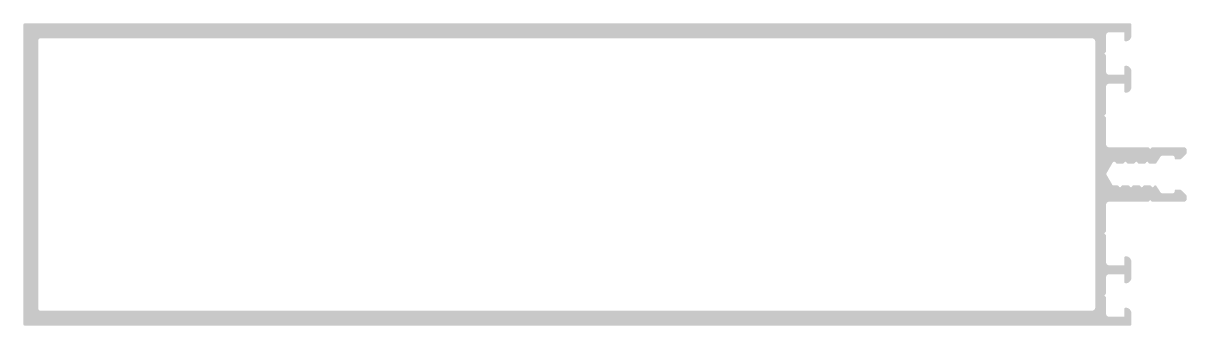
# Model space of a CAD drawing. Header units: millimetres. Extents: x -63 to 3646, y -445 to 220.
# Drawn here: x 1633.9 to 1826.4, y -445 to -395 of the extents above; entities that cross this region are included whole.
import ezdxf

# ---------------------------------------------------------------- set-up
doc = ezdxf.new("R2010")
doc.units = ezdxf.units.MM

# ---------------------------------------------------------------- blocks, each defined once
blk = doc.blocks.new('E50 T 12')
h = blk.add_hatch(color=252)
h.paths.add_polyline_path([(-185.777282, 25), (-185.793524, 24.99956), (-185.809718, 24.998242), (-185.825816, 24.996048), (-185.841773, 24.992987), (-185.85754, 24.989065), (-185.873072, 24.984296), (-185.888323, 24.978693), (-185.903249, 24.972273), (-185.917804, 24.965054), (-185.931948, 24.957058), (-185.945638, 24.948307), (-185.958834, 24.938828), (-185.971498, 24.928649), (-185.983592, 24.917799), (-185.99508, 24.90631), (-186.00593, 24.894216), (-186.01611, 24.881553), (-186.025589, 24.868356), (-186.034339, 24.854667), (-186.042335, 24.840523), (-186.049554, 24.825967), (-186.055975, 24.811042), (-186.061578, 24.795791), (-186.066347, 24.780259), (-186.070268, 24.764492), (-186.07333, 24.748535), (-186.075523, 24.732436), (-186.076842, 24.716242), (-186.077282, 24.7), (-186.077282, -24.7), (-186.076842, -24.716242), (-186.075523, -24.732436), (-186.07333, -24.748535), (-186.070268, -24.764492), (-186.066347, -24.780259), (-186.061578, -24.795791), (-186.055975, -24.811042), (-186.049554, -24.825967), (-186.042335, -24.840523), (-186.034339, -24.854667), (-186.025589, -24.868356), (-186.01611, -24.881553), (-186.00593, -24.894216), (-185.99508, -24.90631), (-185.983592, -24.917799), (-185.971498, -24.928649), (-185.958834, -24.938828), (-185.945638, -24.948307), (-185.931948, -24.957058), (-185.917804, -24.965054), (-185.903249, -24.972273), (-185.888323, -24.978693), (-185.873072, -24.984296), (-185.85754, -24.989065), (-185.841773, -24.992987), (-185.825816, -24.996048), (-185.809718, -24.998242), (-185.793524, -24.99956), (-185.777282, -25), (-3.083701, -25), (-3.068, -24.999589), (-3.052342, -24.998357), (-3.03677, -24.996307), (-3.021327, -24.993445), (-3.006055, -24.989778), (-2.990995, -24.985317), (-2.97619, -24.980075), (-2.96168, -24.974064), (-2.947503, -24.967302), (-2.933701, -24.959808), (-2.920309, -24.951602), (-2.907365, -24.942705), (-2.894904, -24.933144), (-2.882961, -24.922944), (-2.871569, -24.912132), (-2.860757, -24.90074), (-2.850557, -24.888796), (-2.840995, -24.876336), (-2.832099, -24.863392), (-2.823893, -24.85), (-2.816399, -24.836198), (-2.809637, -24.822021), (-2.803626, -24.807511), (-2.798384, -24.792705), (-2.793923, -24.777646), (-2.790256, -24.762374), (-2.787394, -24.746931), (-2.785344, -24.731359), (-2.784112, -24.715701), (-2.783701, -24.7), (-2.783701, -23), (-2.785098, -22.947156), (-2.789286, -22.89446), (-2.796252, -22.842059), (-2.805978, -22.790099), (-2.818436, -22.738726), (-2.833591, -22.688083), (-2.851402, -22.638311), (-2.871817, -22.58955), (-2.894781, -22.541937), (-2.920229, -22.495603), (-2.948089, -22.450678), (-2.978285, -22.407289), (-3.010732, -22.365556), (-3.045338, -22.325596), (-3.082008, -22.28752), (-3.120638, -22.251436), (-3.161121, -22.217443), (-3.203345, -22.185637), (-3.247189, -22.156107), (-3.292534, -22.128934), (-3.33925, -22.104196), (-3.387209, -22.081962), (-3.436275, -22.062292), (-3.486313, -22.045243), (-3.537181, -22.030862), (-3.588738, -22.019189), (-3.640841, -22.010257), (-3.6568, -22.008388), (-3.672836, -22.007377), (-3.688904, -22.007225), (-3.704956, -22.007934), (-3.720948, -22.009501), (-3.736832, -22.011923), (-3.752565, -22.015191), (-3.768099, -22.019297), (-3.783392, -22.024229), (-3.798399, -22.029973), (-3.813076, -22.036511), (-3.827383, -22.043827), (-3.841277, -22.051897), (-3.854719, -22.060701), (-3.867671, -22.070211), (-3.880094, -22.080401), (-3.891955, -22.091241), (-3.903218, -22.102702), (-3.913851, -22.114748), (-3.923824, -22.127347), (-3.933108, -22.140462), (-3.941676, -22.154054), (-3.949505, -22.168087), (-3.956571, -22.182518), (-3.962854, -22.197307), (-3.968337, -22.212411), (-3.973002, -22.227786), (-3.976838, -22.24339), (-3.979833, -22.259177), (-3.981979, -22.275101), (-3.983268, -22.291117), (-3.983699, -22.30718), (-3.983699, -23.499999), (-6.483697, -23.499999), (-6.510767, -23.499266), (-6.537757, -23.497068), (-6.564588, -23.493412), (-6.591182, -23.488309), (-6.617461, -23.481774), (-6.643348, -23.473826), (-6.668766, -23.464488), (-6.693642, -23.453787), (-6.717901, -23.441755), (-6.741474, -23.428428), (-6.764291, -23.413844), (-6.786284, -23.398046), (-6.80739, -23.38108), (-6.827547, -23.362997), (-6.846695, -23.343849), (-6.864778, -23.323692), (-6.881744, -23.302586), (-6.897542, -23.280593), (-6.912126, -23.257776), (-6.925453, -23.234203), (-6.937485, -23.209944), (-6.948186, -23.185068), (-6.957524, -23.15965), (-6.965472, -23.133763), (-6.972007, -23.107484), (-6.97711, -23.08089), (-6.980766, -23.054059), (-6.982964, -23.027069), (-6.983697, -22.999999), (-6.983697, -20.424269), (-6.984169, -20.407448), (-6.985584, -20.390679), (-6.987936, -20.374017), (-6.991219, -20.357512), (-6.995422, -20.341218), (-7.000532, -20.325185), (-7.006533, -20.309464), (-7.013407, -20.294104), (-7.02113, -20.279153), (-7.02968, -20.264659), (-7.039029, -20.250667), (-7.049148, -20.237222), (-7.060005, -20.224365), (-7.071565, -20.212137), (-7.283702, -20), (-7.071566, -19.787865), (-7.060755, -19.776472), (-7.050554, -19.764529), (-7.040993, -19.752069), (-7.032097, -19.739125), (-7.02389, -19.725733), (-7.016396, -19.71193), (-7.009634, -19.697754), (-7.003623, -19.683243), (-6.99838, -19.668438), (-6.99392, -19.653378), (-6.990253, -19.638106), (-6.987391, -19.622663), (-6.985341, -19.607091), (-6.984108, -19.591433), (-6.983697, -19.575732), (-6.983697, -17), (-6.982964, -16.97293), (-6.980766, -16.94594), (-6.97711, -16.919109), (-6.972007, -16.892515), (-6.965472, -16.866236), (-6.957524, -16.840349), (-6.948186, -16.814931), (-6.937485, -16.790055), (-6.925453, -16.765796), (-6.912126, -16.742223), (-6.897542, -16.719406), (-6.881744, -16.697413), (-6.864778, -16.676307), (-6.846695, -16.65615), (-6.827547, -16.637002), (-6.80739, -16.618919), (-6.786284, -16.601953), (-6.764291, -16.586155), (-6.741474, -16.571571), (-6.717901, -16.558244), (-6.693642, -16.546212), (-6.668766, -16.535512), (-6.643348, -16.526173), (-6.617461, -16.518225), (-6.591182, -16.51169), (-6.564588, -16.506587), (-6.537757, -16.502931), (-6.510767, -16.500733), (-6.483697, -16.5), (-3.983699, -16.5), (-3.983699, -17.69282), (-3.983268, -17.708883), (-3.981979, -17.724899), (-3.979833, -17.740823), (-3.976838, -17.75661), (-3.973002, -17.772214), (-3.968337, -17.787589), (-3.962854, -17.802693), (-3.956571, -17.817482), (-3.949505, -17.831913), (-3.941676, -17.845946), (-3.933108, -17.859538), (-3.923824, -17.872653), (-3.913851, -17.885252), (-3.903218, -17.897298), (-3.891955, -17.908759), (-3.880094, -17.919599), (-3.867671, -17.929789), (-3.854719, -17.939299), (-3.841277, -17.948103), (-3.827383, -17.956173), (-3.813076, -17.963489), (-3.798399, -17.970027), (-3.783392, -17.975771), (-3.768099, -17.980703), (-3.752565, -17.984809), (-3.736832, -17.988077), (-3.720948, -17.990499), (-3.704956, -17.992066), (-3.688904, -17.992775), (-3.672836, -17.992623), (-3.6568, -17.991612), (-3.640841, -17.989743), (-3.588738, -17.980811), (-3.537181, -17.969138), (-3.486313, -17.954757), (-3.436275, -17.937708), (-3.387209, -17.918038), (-3.33925, -17.895804), (-3.292534, -17.871066), (-3.247189, -17.843893), (-3.203345, -17.814363), (-3.161121, -17.782557), (-3.120638, -17.748564), (-3.082008, -17.71248), (-3.045338, -17.674404), (-3.010732, -17.634444), (-2.978285, -17.592711), (-2.948089, -17.549322), (-2.920229, -17.504397), (-2.894781, -17.458063), (-2.871817, -17.41045), (-2.851402, -17.361689), (-2.833591, -17.311917), (-2.818436, -17.261274), (-2.805978, -17.209901), (-2.796252, -17.157941), (-2.789286, -17.10554), (-2.785098, -17.052844), (-2.783701, -17), (-2.783701, -14.5), (-2.785098, -14.447156), (-2.789286, -14.39446), (-2.796252, -14.342059), (-2.805978, -14.290099), (-2.818436, -14.238726), (-2.833591, -14.188083), (-2.851402, -14.138311), (-2.871817, -14.08955), (-2.894781, -14.041937), (-2.920229, -13.995603), (-2.948089, -13.950678), (-2.978285, -13.907289), (-3.010732, -13.865556), (-3.045338, -13.825596), (-3.082008, -13.78752), (-3.120638, -13.751436), (-3.161121, -13.717443), (-3.203345, -13.685637), (-3.247189, -13.656107), (-3.292534, -13.628934), (-3.33925, -13.604196), (-3.387209, -13.581962), (-3.436275, -13.562292), (-3.486313, -13.545243), (-3.537181, -13.530862), (-3.588738, -13.519189), (-3.640841, -13.510257), (-3.6568, -13.508388), (-3.672836, -13.507377), (-3.688904, -13.507225), (-3.704956, -13.507934), (-3.720948, -13.509501), (-3.736832, -13.511923), (-3.752565, -13.515191), (-3.768099, -13.519297), (-3.783392, -13.524229), (-3.798399, -13.529973), (-3.813076, -13.536511), (-3.827383, -13.543827), (-3.841277, -13.551897), (-3.854719, -13.560701), (-3.867671, -13.570211), (-3.880094, -13.580401), (-3.891955, -13.591241), (-3.903218, -13.602702), (-3.913851, -13.614748), (-3.923824, -13.627347), (-3.933108, -13.640462), (-3.941676, -13.654054), (-3.949505, -13.668087), (-3.956571, -13.682518), (-3.962854, -13.697307), (-3.968337, -13.712411), (-3.973002, -13.727786), (-3.976838, -13.74339), (-3.979833, -13.759177), (-3.981979, -13.775101), (-3.983268, -13.791117), (-3.983699, -13.80718), (-3.983699, -15), (-6.483697, -15), (-6.510767, -14.999266), (-6.537757, -14.997069), (-6.564588, -14.993413), (-6.591182, -14.98831), (-6.617461, -14.981775), (-6.643348, -14.973826), (-6.668766, -14.964488), (-6.693642, -14.953787), (-6.717901, -14.941756), (-6.741474, -14.928428), (-6.764291, -14.913844), (-6.786284, -14.898046), (-6.80739, -14.881081), (-6.827547, -14.862997), (-6.846695, -14.843849), (-6.864778, -14.823693), (-6.881744, -14.802587), (-6.897542, -14.780593), (-6.912126, -14.757777), (-6.925453, -14.734204), (-6.937485, -14.709944), (-6.948186, -14.685069), (-6.957524, -14.65965), (-6.965472, -14.633764), (-6.972007, -14.607485), (-6.97711, -14.580891), (-6.980766, -14.554059), (-6.982964, -14.527069), (-6.983697, -14.5), (-6.983697, -10.155678), (-6.984108, -10.139977), (-6.985341, -10.12432), (-6.987391, -10.108748), (-6.990253, -10.093305), (-6.993919, -10.078032), (-6.99838, -10.062973), (-7.003623, -10.048168), (-7.009634, -10.033657), (-7.016395, -10.019481), (-7.02389, -10.005678), (-7.032096, -9.992286), (-7.040992, -9.979342), (-7.050554, -9.966882), (-7.060754, -9.954939), (-7.071566, -9.943546), (-7.283702, -9.73141), (-7.071566, -9.519274), (-7.060754, -9.507881), (-7.050554, -9.495938), (-7.040992, -9.483478), (-7.032096, -9.470534), (-7.02389, -9.457142), (-7.016395, -9.443339), (-7.009634, -9.429163), (-7.003623, -9.414653), (-6.99838, -9.399847), (-6.993919, -9.384788), (-6.990253, -9.369516), (-6.987391, -9.354072), (-6.985341, -9.3385), (-6.984108, -9.322843), (-6.983697, -9.307142), (-6.983697, -5), (-6.982964, -4.97293), (-6.980766, -4.94594), (-6.97711, -4.919109), (-6.972007, -4.892515), (-6.965472, -4.866236), (-6.957524, -4.840349), (-6.948186, -4.814931), (-6.937485, -4.790055), (-6.925453, -4.765796), (-6.912126, -4.742223), (-6.897542, -4.719406), (-6.881744, -4.697413), (-6.864778, -4.676307), (-6.846695, -4.65615), (-6.827547, -4.637002), (-6.80739, -4.618919), (-6.786284, -4.601953), (-6.764291, -4.586155), (-6.741474, -4.571571), (-6.717901, -4.558244), (-6.693642, -4.546212), (-6.668766, -4.535511), (-6.643348, -4.526173), (-6.617461, -4.518225), (-6.591182, -4.51169), (-6.564588, -4.506587), (-6.537757, -4.502931), (-6.510767, -4.500733), (-6.483697, -4.5), (0.016368, -4.5), (0.316368, -4.2), (0.616368, -4.5), (5.857468, -4.5), (5.884537, -4.499267), (5.911527, -4.497069), (5.938359, -4.493413), (5.964953, -4.48831), (5.991232, -4.481775), (6.017119, -4.473826), (6.042537, -4.464488), (6.067412, -4.453788), (6.091672, -4.441756), (6.115245, -4.428428), (6.138061, -4.413844), (6.160055, -4.398046), (6.181161, -4.381081), (6.201317, -4.362998), (6.220465, -4.34385), (6.238549, -4.323693), (6.255514, -4.302587), (6.271312, -4.280593), (6.285896, -4.257777), (6.299224, -4.234204), (6.311255, -4.209944), (6.321956, -4.185069), (6.331294, -4.159651), (6.339243, -4.133764), (6.345778, -4.107485), (6.350881, -4.080891), (6.354537, -4.054059), (6.356734, -4.027069), (6.357468, -4), (6.357468, -3.707095), (6.356681, -3.679064), (6.354325, -3.651121), (6.350405, -3.623354), (6.344935, -3.59585), (6.337931, -3.568697), (6.329416, -3.541979), (6.319416, -3.51578), (6.307964, -3.490183), (6.295094, -3.465269), (6.280848, -3.441115), (6.26527, -3.417798), (6.248409, -3.395391), (6.230318, -3.373965), (6.211055, -3.353587), (5.504152, -2.646584), (5.485149, -2.628549), (5.465228, -2.611532), (5.444443, -2.595582), (5.422853, -2.580741), (5.400515, -2.567051), (5.37749, -2.554548), (5.353844, -2.543268), (5.329639, -2.533241), (5.304942, -2.524495), (5.279822, -2.517053), (5.254347, -2.510936), (5.228586, -2.506162), (5.20261, -2.502742), (5.176492, -2.500686), (5.150301, -2.5), (4.557468, -2.5), (4.54664, -2.500293), (4.535844, -2.501172), (4.525111, -2.502635), (4.514474, -2.504676), (4.503962, -2.50729), (4.493607, -2.510469), (4.48344, -2.514205), (4.47349, -2.518485), (4.463786, -2.523297), (4.454357, -2.528628), (4.44523, -2.534462), (4.436433, -2.540781), (4.42799, -2.547567), (4.419928, -2.554801), (4.412269, -2.56246), (4.405035, -2.570523), (4.398249, -2.578965), (4.39193, -2.587762), (4.386096, -2.596889), (4.380765, -2.606318), (4.375953, -2.616022), (4.371672, -2.625972), (4.367937, -2.63614), (4.364758, -2.646494), (4.362144, -2.657006), (4.360102, -2.667643), (4.35864, -2.678376), (4.357761, -2.689172), (4.357468, -2.7), (4.357468, -2.8), (4.357028, -2.816242), (4.355709, -2.832436), (4.353516, -2.848534), (4.350454, -2.864491), (4.346533, -2.880258), (4.341764, -2.89579), (4.336161, -2.911041), (4.32974, -2.925967), (4.322521, -2.940522), (4.314525, -2.954666), (4.305774, -2.968356), (4.296296, -2.981552), (4.286116, -2.994216), (4.275266, -3.00631), (4.263778, -3.017799), (4.251684, -3.028648), (4.23902, -3.038828), (4.225824, -3.048307), (4.212134, -3.057057), (4.19799, -3.065053), (4.183434, -3.072272), (4.168509, -3.078693), (4.153258, -3.084296), (4.137726, -3.089065), (4.121959, -3.092986), (4.106002, -3.096048), (4.089903, -3.098241), (4.073709, -3.09956), (4.057468, -3.1), (2.278894, -3.1), (2.262332, -3.099544), (2.245821, -3.098177), (2.229409, -3.095904), (2.213147, -3.092732), (2.197085, -3.08867), (2.18127, -3.08373), (2.165751, -3.077927), (2.150575, -3.071279), (2.135788, -3.063807), (2.121434, -3.055532), (2.107557, -3.04648), (2.0942, -3.036678), (2.081401, -3.026156), (2.069202, -3.014946), (2.057637, -3.003081), (2.046743, -2.990599), (2.036552, -2.977535), (2.027095, -2.963931), (1.325337, -1.892666), (1.319093, -1.88368), (1.312366, -1.875049), (1.305178, -1.866799), (1.297548, -1.858954), (1.289502, -1.851538), (1.281061, -1.844573), (1.272253, -1.838081), (1.263102, -1.83208), (1.253637, -1.826588), (1.243886, -1.821622), (1.233878, -1.817197), (1.223643, -1.813326), (1.213211, -1.810021), (1.202615, -1.807291), (1.191884, -1.805145), (1.181053, -1.803589), (1.170152, -1.802627), (1.159216, -1.802263), (1.148275, -1.802498), (1.137364, -1.803331), (1.126515, -1.80476), (1.11576, -1.806779), (1.099598, -1.810747), (1.083681, -1.815605), (1.068057, -1.821338), (1.052775, -1.827929), (1.037883, -1.835357), (1.023425, -1.843599), (1.009446, -1.85263), (0.99599, -1.862423), (0.983097, -1.872947), (0.970808, -1.884169), (0.959161, -1.896056), (0.94819, -1.90857), (0.93793, -1.921674), (0.928412, -1.935326), (0.919666, -1.949485), (0.889374, -2.001714), (0.883749, -2.010838), (0.877644, -2.019649), (0.871076, -2.028119), (0.864063, -2.036226), (0.856626, -2.043945), (0.848786, -2.051254), (0.840566, -2.058133), (0.831989, -2.064562), (0.82308, -2.070522), (0.813864, -2.075996), (0.804369, -2.080969), (0.79462, -2.085426), (0.784647, -2.089354), (0.774478, -2.092742), (0.764142, -2.09558), (0.753668, -2.097861), (0.743088, -2.099577), (0.73243, -2.100724), (0.721727, -2.101298), (0.711008, -2.101298), (0.700305, -2.100724), (0.689647, -2.099577), (0.679067, -2.097861), (0.668593, -2.09558), (0.658257, -2.092742), (0.648088, -2.089354), (0.638115, -2.085426), (0.628366, -2.080969), (0.618871, -2.075996), (0.609655, -2.070522), (0.600746, -2.064562), (0.592169, -2.058133), (0.583949, -2.051254), (0.576109, -2.043945), (0.568672, -2.036226), (0.561659, -2.028119), (0.555091, -2.019649), (0.548986, -2.010838), (0.543361, -2.001714), (0.513069, -1.949485), (0.5044, -1.935444), (0.494973, -1.921901), (0.484815, -1.908896), (0.473958, -1.89647), (0.462434, -1.88466), (0.450277, -1.873501), (0.437526, -1.863027), (0.424218, -1.853271), (0.410394, -1.84426), (0.396095, -1.836024), (0.381365, -1.828586), (0.366249, -1.82197), (0.350791, -1.816194), (0.335039, -1.811277), (0.319041, -1.807234), (0.302845, -1.804076), (0.286499, -1.801814), (0.270054, -1.800454), (0.253559, -1.8), (-0.620824, -1.8), (-0.637319, -1.800454), (-0.653764, -1.801814), (-0.67011, -1.804076), (-0.686306, -1.807234), (-0.702304, -1.811277), (-0.718056, -1.816194), (-0.733514, -1.82197), (-0.74863, -1.828586), (-0.76336, -1.836024), (-0.777659, -1.84426), (-0.791483, -1.853271), (-0.804791, -1.863027), (-0.817542, -1.873501), (-0.829698, -1.88466), (-0.841223, -1.89647), (-0.85208, -1.908896), (-0.862238, -1.921901), (-0.871665, -1.935444), (-0.880334, -1.949485), (-0.910626, -2.001714), (-0.916251, -2.010838), (-0.922356, -2.019649), (-0.928924, -2.028119), (-0.935937, -2.036226), (-0.943374, -2.043945), (-0.951214, -2.051254), (-0.959434, -2.058133), (-0.968011, -2.064562), (-0.97692, -2.070522), (-0.986136, -2.075996), (-0.995631, -2.080969), (-1.00538, -2.085426), (-1.015353, -2.089354), (-1.025522, -2.092742), (-1.035858, -2.09558), (-1.046332, -2.097861), (-1.056912, -2.099577), (-1.06757, -2.100724), (-1.078273, -2.101298), (-1.088992, -2.101298), (-1.099695, -2.100724), (-1.110353, -2.099577), (-1.120933, -2.097861), (-1.131407, -2.09558), (-1.141743, -2.092742), (-1.151912, -2.089354), (-1.161885, -2.085426), (-1.171634, -2.080969), (-1.181129, -2.075996), (-1.190345, -2.070522), (-1.199254, -2.064562), (-1.207831, -2.058133), (-1.216051, -2.051254), (-1.223891, -2.043945), (-1.231328, -2.036226), (-1.238341, -2.028119), (-1.244909, -2.019649), (-1.251014, -2.010838), (-1.256639, -2.001714), (-1.286931, -1.949485), (-1.2956, -1.935444), (-1.305027, -1.921901), (-1.315185, -1.908896), (-1.326042, -1.89647), (-1.337566, -1.88466), (-1.349723, -1.873501), (-1.362474, -1.863027), (-1.375782, -1.853271), (-1.389606, -1.84426), (-1.403905, -1.836024), (-1.418635, -1.828586), (-1.433751, -1.82197), (-1.449209, -1.816194), (-1.464961, -1.811277), (-1.480959, -1.807234), (-1.497155, -1.804076), (-1.513501, -1.801814), (-1.529946, -1.800454), (-1.546441, -1.8), (-2.420824, -1.8), (-2.437319, -1.800454), (-2.453764, -1.801814), (-2.47011, -1.804076), (-2.486306, -1.807234), (-2.502304, -1.811277), (-2.518056, -1.816194), (-2.533514, -1.82197), (-2.54863, -1.828586), (-2.56336, -1.836024), (-2.577659, -1.84426), (-2.591483, -1.853271), (-2.604791, -1.863027), (-2.617542, -1.873501), (-2.629698, -1.88466), (-2.641223, -1.89647), (-2.65208, -1.908896), (-2.662238, -1.921901), (-2.671665, -1.935444), (-2.680334, -1.949485), (-2.710626, -2.001714), (-2.716251, -2.010838), (-2.722356, -2.019649), (-2.728924, -2.028119), (-2.735937, -2.036226), (-2.743374, -2.043945), (-2.751214, -2.051254), (-2.759434, -2.058133), (-2.768011, -2.064562), (-2.77692, -2.070522), (-2.786136, -2.075996), (-2.795631, -2.080969), (-2.80538, -2.085426), (-2.815353, -2.089354), (-2.825522, -2.092742), (-2.835858, -2.09558), (-2.846332, -2.097861), (-2.856912, -2.099577), (-2.86757, -2.100724), (-2.878273, -2.101298), (-2.888992, -2.101298), (-2.899695, -2.100724), (-2.910353, -2.099577), (-2.920933, -2.097861), (-2.931407, -2.09558), (-2.941743, -2.092742), (-2.951912, -2.089354), (-2.961885, -2.085426), (-2.971634, -2.080969), (-2.981129, -2.075996), (-2.990345, -2.070522), (-2.999254, -2.064562), (-3.007831, -2.058133), (-3.016051, -2.051254), (-3.023891, -2.043945), (-3.031328, -2.036226), (-3.038341, -2.028119), (-3.044909, -2.019649), (-3.051014, -2.010838), (-3.056639, -2.001714), (-3.086931, -1.949485), (-3.0956, -1.935444), (-3.105027, -1.921901), (-3.115185, -1.908896), (-3.126042, -1.89647), (-3.137566, -1.88466), (-3.149723, -1.873501), (-3.162474, -1.863027), (-3.175782, -1.853271), (-3.189606, -1.84426), (-3.203905, -1.836024), (-3.218635, -1.828586), (-3.233751, -1.82197), (-3.249209, -1.816194), (-3.264961, -1.811277), (-3.280959, -1.807234), (-3.297155, -1.804076), (-3.313501, -1.801814), (-3.329946, -1.800454), (-3.346441, -1.8), (-4.220824, -1.8), (-4.237319, -1.800454), (-4.253764, -1.801814), (-4.27011, -1.804076), (-4.286306, -1.807234), (-4.302304, -1.811277), (-4.318056, -1.816194), (-4.333514, -1.82197), (-4.34863, -1.828586), (-4.36336, -1.836024), (-4.377659, -1.84426), (-4.391483, -1.853271), (-4.404791, -1.863027), (-4.417542, -1.873501), (-4.429698, -1.88466), (-4.441223, -1.89647), (-4.45208, -1.908896), (-4.462238, -1.921901), (-4.471665, -1.935444), (-4.480334, -1.949485), (-4.510626, -2.001714), (-4.516251, -2.010838), (-4.522356, -2.019649), (-4.528924, -2.028119), (-4.535937, -2.036226), (-4.543374, -2.043945), (-4.551214, -2.051254), (-4.559434, -2.058133), (-4.568011, -2.064562), (-4.57692, -2.070522), (-4.586136, -2.075996), (-4.595631, -2.080969), (-4.60538, -2.085426), (-4.615353, -2.089354), (-4.625522, -2.092742), (-4.635858, -2.09558), (-4.646332, -2.097861), (-4.656912, -2.099577), (-4.66757, -2.100724), (-4.678273, -2.101298), (-4.688992, -2.101298), (-4.699695, -2.100724), (-4.710353, -2.099577), (-4.720933, -2.097861), (-4.731407, -2.09558), (-4.741743, -2.092742), (-4.751912, -2.089354), (-4.761885, -2.085426), (-4.771634, -2.080969), (-4.781129, -2.075996), (-4.790345, -2.070522), (-4.799254, -2.064562), (-4.807831, -2.058133), (-4.816051, -2.051254), (-4.823891, -2.043945), (-4.831328, -2.036226), (-4.838341, -2.028119), (-4.844909, -2.019649), (-4.851014, -2.010838), (-4.856639, -2.001714), (-4.886931, -1.949485), (-4.8956, -1.935444), (-4.905027, -1.921901), (-4.915185, -1.908896), (-4.926042, -1.89647), (-4.937566, -1.88466), (-4.949723, -1.873501), (-4.962474, -1.863027), (-4.975782, -1.853271), (-4.989606, -1.84426), (-5.003905, -1.836024), (-5.018635, -1.828586), (-5.033751, -1.82197), (-5.049209, -1.816194), (-5.064961, -1.811277), (-5.080959, -1.807234), (-5.097155, -1.804076), (-5.113501, -1.801814), (-5.129946, -1.800454), (-5.146441, -1.8), (-5.779223, -1.8), (-5.78969, -1.799726), (-5.800129, -1.798905), (-5.81051, -1.797538), (-5.820806, -1.79563), (-5.830988, -1.793185), (-5.841027, -1.790211), (-5.850898, -1.786716), (-5.860572, -1.782709), (-5.870023, -1.778201), (-5.879225, -1.773204), (-5.888153, -1.767733), (-5.896782, -1.761802), (-5.905089, -1.755427), (-5.913051, -1.748627), (-5.920647, -1.741419), (-5.927854, -1.733823), (-5.934654, -1.725861), (-5.941029, -1.717554), (-5.946959, -1.708924), (-5.95243, -1.699996), (-6.896838, -0.064142), (-6.904345, -0.050313), (-6.911117, -0.036109), (-6.917135, -0.021569), (-6.922382, -0.006735), (-6.926844, 0.008355), (-6.930509, 0.023658), (-6.933366, 0.039132), (-6.935408, 0.054734), (-6.936629, 0.070422), (-6.937026, 0.086153), (-6.936598, 0.101883), (-6.935345, 0.117568), (-6.933272, 0.133167), (-6.930383, 0.148635), (-6.926688, 0.16393), (-6.922195, 0.179011), (-6.916918, 0.193835), (-6.910871, 0.208363), (-6.904071, 0.222553), (-6.896536, 0.236367), (-5.901142, 1.952569), (-5.892705, 1.966256), (-5.883547, 1.979471), (-5.873695, 1.992177), (-5.863176, 2.004337), (-5.85202, 2.015915), (-5.84026, 2.02688), (-5.82793, 2.037198), (-5.815065, 2.046842), (-5.801701, 2.055782), (-5.787878, 2.063993), (-5.773634, 2.071452), (-5.759011, 2.078137), (-5.744052, 2.084029), (-5.728798, 2.089111), (-5.713294, 2.093369), (-5.697583, 2.09679), (-5.681713, 2.099364), (-5.665727, 2.101085), (-5.649671, 2.101946), (-5.633593, 2.101946), (-5.617538, 2.101085), (-5.601552, 2.099364), (-5.585681, 2.09679), (-5.569971, 2.093369), (-5.554467, 2.089111), (-5.539213, 2.084029), (-5.524253, 2.078137), (-5.50963, 2.071452), (-5.495387, 2.063993), (-5.481563, 2.055782), (-5.4682, 2.046842), (-5.455334, 2.037199), (-5.443004, 2.02688), (-5.431244, 2.015916), (-5.420089, 2.004337), (-5.40957, 1.992177), (-5.399717, 1.979472), (-5.390559, 1.966256), (-5.382123, 1.952569), (-5.380334, 1.949484), (-5.371665, 1.935443), (-5.362238, 1.9219), (-5.35208, 1.908896), (-5.341223, 1.89647), (-5.329698, 1.884659), (-5.317542, 1.8735), (-5.304791, 1.863027), (-5.291483, 1.85327), (-5.277659, 1.84426), (-5.26336, 1.836024), (-5.24863, 1.828586), (-5.233514, 1.821969), (-5.218056, 1.816194), (-5.202304, 1.811277), (-5.186306, 1.807233), (-5.17011, 1.804076), (-5.153764, 1.801814), (-5.137319, 1.800454), (-5.120824, 1.8), (-4.246441, 1.8), (-4.229946, 1.800454), (-4.213501, 1.801814), (-4.197155, 1.804076), (-4.180959, 1.807233), (-4.164961, 1.811277), (-4.149209, 1.816194), (-4.133751, 1.821969), (-4.118635, 1.828586), (-4.103905, 1.836024), (-4.089606, 1.84426), (-4.075782, 1.85327), (-4.062474, 1.863027), (-4.049723, 1.8735), (-4.037566, 1.884659), (-4.026042, 1.89647), (-4.015185, 1.908896), (-4.005027, 1.9219), (-3.9956, 1.935443), (-3.986931, 1.949484), (-3.956639, 2.001713), (-3.951014, 2.010838), (-3.944909, 2.019648), (-3.938341, 2.028119), (-3.931328, 2.036225), (-3.923891, 2.043944), (-3.916051, 2.051254), (-3.907831, 2.058133), (-3.899254, 2.064562), (-3.890345, 2.070522), (-3.881129, 2.075996), (-3.871634, 2.080969), (-3.861885, 2.085425), (-3.851912, 2.089353), (-3.841743, 2.092741), (-3.831407, 2.09558), (-3.820933, 2.09786), (-3.810353, 2.099577), (-3.799695, 2.100723), (-3.788992, 2.101298), (-3.778273, 2.101298), (-3.76757, 2.100723), (-3.756912, 2.099577), (-3.746332, 2.09786), (-3.735858, 2.09558), (-3.725522, 2.092741), (-3.715353, 2.089353), (-3.70538, 2.085425), (-3.695631, 2.080969), (-3.686136, 2.075996), (-3.67692, 2.070522), (-3.668011, 2.064562), (-3.659434, 2.058133), (-3.651214, 2.051254), (-3.643374, 2.043944), (-3.635937, 2.036225), (-3.628924, 2.028119), (-3.622356, 2.019648), (-3.616251, 2.010838), (-3.610626, 2.001713), (-3.580334, 1.949484), (-3.571665, 1.935443), (-3.562238, 1.9219), (-3.55208, 1.908896), (-3.541223, 1.89647), (-3.529698, 1.884659), (-3.517542, 1.8735), (-3.504791, 1.863027), (-3.491483, 1.85327), (-3.477659, 1.84426), (-3.46336, 1.836024), (-3.44863, 1.828586), (-3.433514, 1.821969), (-3.418056, 1.816194), (-3.402304, 1.811277), (-3.386306, 1.807233), (-3.37011, 1.804076), (-3.353764, 1.801814), (-3.337319, 1.800454), (-3.320824, 1.8), (-2.446441, 1.8), (-2.429946, 1.800454), (-2.413501, 1.801814), (-2.397155, 1.804076), (-2.380959, 1.807233), (-2.364961, 1.811277), (-2.349209, 1.816194), (-2.333751, 1.821969), (-2.318635, 1.828586), (-2.303905, 1.836024), (-2.289606, 1.84426), (-2.275782, 1.85327), (-2.262474, 1.863027), (-2.249723, 1.8735), (-2.237566, 1.884659), (-2.226042, 1.89647), (-2.215185, 1.908896), (-2.205027, 1.9219), (-2.1956, 1.935443), (-2.186931, 1.949484), (-2.156639, 2.001713), (-2.151014, 2.010838), (-2.144909, 2.019648), (-2.138341, 2.028119), (-2.131328, 2.036225), (-2.123891, 2.043944), (-2.116051, 2.051254), (-2.107831, 2.058133), (-2.099254, 2.064562), (-2.090345, 2.070522), (-2.081129, 2.075996), (-2.071634, 2.080969), (-2.061885, 2.085425), (-2.051912, 2.089353), (-2.041743, 2.092741), (-2.031407, 2.09558), (-2.020933, 2.09786), (-2.010353, 2.099577), (-1.999695, 2.100723), (-1.988992, 2.101298), (-1.978273, 2.101298), (-1.96757, 2.100723), (-1.956912, 2.099577), (-1.946332, 2.09786), (-1.935858, 2.09558), (-1.925522, 2.092741), (-1.915353, 2.089353), (-1.90538, 2.085425), (-1.895631, 2.080969), (-1.886136, 2.075996), (-1.87692, 2.070522), (-1.868011, 2.064562), (-1.859434, 2.058133), (-1.851214, 2.051254), (-1.843374, 2.043944), (-1.835937, 2.036225), (-1.828924, 2.028119), (-1.822356, 2.019648), (-1.816251, 2.010838), (-1.810626, 2.001713), (-1.780334, 1.949484), (-1.771665, 1.935443), (-1.762238, 1.9219), (-1.75208, 1.908896), (-1.741223, 1.89647), (-1.729698, 1.884659), (-1.717542, 1.8735), (-1.704791, 1.863027), (-1.691483, 1.85327), (-1.677659, 1.84426), (-1.66336, 1.836024), (-1.64863, 1.828586), (-1.633514, 1.821969), (-1.618056, 1.816194), (-1.602304, 1.811277), (-1.586306, 1.807233), (-1.57011, 1.804076), (-1.553764, 1.801814), (-1.537319, 1.800454), (-1.520824, 1.8), (-0.646441, 1.8), (-0.629946, 1.800454), (-0.613501, 1.801814), (-0.597155, 1.804076), (-0.580959, 1.807233), (-0.564961, 1.811277), (-0.549209, 1.816194), (-0.533751, 1.821969), (-0.518635, 1.828586), (-0.503905, 1.836024), (-0.489606, 1.84426), (-0.475782, 1.85327), (-0.462474, 1.863027), (-0.449723, 1.8735), (-0.437566, 1.884659), (-0.426042, 1.89647), (-0.415185, 1.908896), (-0.405027, 1.9219), (-0.3956, 1.935443), (-0.386931, 1.949484), (-0.356639, 2.001713), (-0.351014, 2.010838), (-0.344909, 2.019648), (-0.338341, 2.028119), (-0.331328, 2.036225), (-0.323891, 2.043944), (-0.316051, 2.051254), (-0.307831, 2.058133), (-0.299254, 2.064562), (-0.290345, 2.070522), (-0.281129, 2.075996), (-0.271634, 2.080969), (-0.261885, 2.085425), (-0.251912, 2.089353), (-0.241743, 2.092741), (-0.231407, 2.09558), (-0.220933, 2.09786), (-0.210353, 2.099577), (-0.199695, 2.100723), (-0.188992, 2.101298), (-0.178273, 2.101298), (-0.16757, 2.100723), (-0.156912, 2.099577), (-0.146332, 2.09786), (-0.135858, 2.09558), (-0.125522, 2.092741), (-0.115353, 2.089353), (-0.10538, 2.085425), (-0.095631, 2.080969), (-0.086136, 2.075996), (-0.07692, 2.070522), (-0.068011, 2.064562), (-0.059434, 2.058133), (-0.051214, 2.051254), (-0.043374, 2.043944), (-0.035937, 2.036225), (-0.028924, 2.028119), (-0.022356, 2.019648), (-0.016251, 2.010838), (-0.010626, 2.001713), (0.019666, 1.949484), (0.028335, 1.935443), (0.037762, 1.9219), (0.04792, 1.908896), (0.058777, 1.89647), (0.070302, 1.884659), (0.082458, 1.8735), (0.095209, 1.863027), (0.108517, 1.85327), (0.122341, 1.84426), (0.13664, 1.836024), (0.15137, 1.828586), (0.166486, 1.821969), (0.181944, 1.816194), (0.197696, 1.811277), (0.213694, 1.807233), (0.22989, 1.804076), (0.246236, 1.801814), (0.262681, 1.800454), (0.279176, 1.8), (1.15653, 1.8), (1.167533, 1.800303), (1.178502, 1.80121), (1.189406, 1.80272), (1.200209, 1.804828), (1.21088, 1.807526), (1.221387, 1.810808), (1.231697, 1.814663), (1.241779, 1.819079), (1.251604, 1.824042), (1.26114, 1.829539), (1.270359, 1.835553), (1.279234, 1.842064), (1.287737, 1.849054), (1.295843, 1.856501), (1.303526, 1.864382), (1.310765, 1.872675), (1.317536, 1.881353), (1.323819, 1.89039), (2.027531, 2.964414), (2.036956, 2.97797), (2.047113, 2.990987), (2.05797, 3.003426), (2.069495, 3.015248), (2.081654, 3.026419), (2.094408, 3.036903), (2.10772, 3.04667), (2.121549, 3.05569), (2.135854, 3.063936), (2.15059, 3.071382), (2.165714, 3.078006), (2.181179, 3.083788), (2.196939, 3.08871), (2.212946, 3.092758), (2.229151, 3.095919), (2.245506, 3.098184), (2.26196, 3.099545), (2.278465, 3.1), (4.057468, 3.1), (4.073168, 3.099589), (4.088826, 3.098356), (4.104398, 3.096306), (4.119841, 3.093444), (4.135113, 3.089778), (4.150173, 3.085317), (4.164978, 3.080074), (4.179489, 3.074063), (4.193665, 3.067302), (4.207468, 3.059807), (4.220859, 3.051601), (4.233803, 3.042705), (4.246264, 3.033144), (4.258207, 3.022943), (4.2696, 3.012132), (4.280411, 3.000739), (4.290611, 2.988796), (4.300173, 2.976335), (4.309069, 2.963391), (4.317275, 2.95), (4.324769, 2.936197), (4.331531, 2.922021), (4.337542, 2.90751), (4.342784, 2.892705), (4.347245, 2.877645), (4.350912, 2.862373), (4.353774, 2.84693), (4.355824, 2.831358), (4.357056, 2.815701), (4.357468, 2.8), (4.357468, 2.7), (4.357761, 2.689172), (4.35864, 2.678376), (4.360102, 2.667643), (4.362143, 2.657006), (4.364758, 2.646494), (4.367937, 2.636139), (4.371672, 2.625972), (4.375952, 2.616022), (4.380765, 2.606318), (4.386096, 2.596889), (4.39193, 2.587762), (4.398249, 2.578965), (4.405035, 2.570523), (4.412268, 2.56246), (4.419928, 2.554801), (4.42799, 2.547567), (4.436433, 2.540781), (4.44523, 2.534462), (4.454357, 2.528628), (4.463786, 2.523297), (4.47349, 2.518485), (4.48344, 2.514204), (4.493607, 2.510469), (4.503962, 2.50729), (4.514473, 2.504676), (4.525111, 2.502634), (4.535844, 2.501172), (4.54664, 2.500293), (4.557468, 2.5), (5.150373, 2.5), (5.178406, 2.500786), (5.206352, 2.503143), (5.234121, 2.507064), (5.261627, 2.512535), (5.288782, 2.51954), (5.315503, 2.528057), (5.341703, 2.538058), (5.367302, 2.549513), (5.392218, 2.562384), (5.416373, 2.576633), (5.439692, 2.592214), (5.4621, 2.609078), (5.483527, 2.627171), (5.503906, 2.646438), (6.211029, 3.353561), (6.229047, 3.372548), (6.246047, 3.392452), (6.261981, 3.413219), (6.276807, 3.434791), (6.290484, 3.457109), (6.302974, 3.480112), (6.314243, 3.503738), (6.32426, 3.527921), (6.332997, 3.552595), (6.340431, 3.577693), (6.346542, 3.603145), (6.351312, 3.628882), (6.354729, 3.654834), (6.356782, 3.680928), (6.357468, 3.707095), (6.357468, 4), (6.356782, 4.026168), (6.354728, 4.052264), (6.351312, 4.078217), (6.346541, 4.103956), (6.34043, 4.129409), (6.332996, 4.154508), (6.324258, 4.179184), (6.31424, 4.203368), (6.302971, 4.226995), (6.29048, 4.25), (6.276803, 4.272319), (6.261976, 4.293892), (6.246041, 4.31466), (6.22904, 4.334565), (6.211021, 4.353553), (6.192033, 4.371572), (6.172128, 4.388573), (6.15136, 4.404508), (6.129787, 4.419335), (6.107468, 4.433012), (6.084463, 4.445503), (6.060836, 4.456773), (6.036652, 4.46679), (6.011976, 4.475528), (5.986877, 4.482963), (5.961423, 4.489074), (5.935685, 4.493844), (5.909732, 4.497261), (5.883636, 4.499315), (5.857468, 4.5), (0.616368, 4.5), (0.316368, 4.2), (0.016368, 4.5), (-6.483697, 4.5), (-6.509865, 4.500685), (-6.535961, 4.502739), (-6.561914, 4.506156), (-6.587653, 4.510926), (-6.613107, 4.517037), (-6.638206, 4.524472), (-6.662881, 4.53321), (-6.687066, 4.543227), (-6.710692, 4.554497), (-6.733697, 4.566987), (-6.756017, 4.580664), (-6.77759, 4.595491), (-6.798357, 4.611427), (-6.818262, 4.628427), (-6.837251, 4.646446), (-6.85527, 4.665434), (-6.87227, 4.68534), (-6.888206, 4.706107), (-6.903032, 4.72768), (-6.91671, 4.75), (-6.9292, 4.773005), (-6.94047, 4.796631), (-6.950487, 4.820816), (-6.959225, 4.845491), (-6.96666, 4.87059), (-6.972771, 4.896044), (-6.977541, 4.921783), (-6.980958, 4.947736), (-6.983012, 4.973832), (-6.983697, 5), (-6.983697, 9.307142), (-6.984108, 9.322843), (-6.985341, 9.3385), (-6.987391, 9.354072), (-6.990253, 9.369516), (-6.993919, 9.384788), (-6.99838, 9.399847), (-7.003623, 9.414653), (-7.009634, 9.429163), (-7.016395, 9.443339), (-7.02389, 9.457142), (-7.032096, 9.470534), (-7.040992, 9.483478), (-7.050554, 9.495938), (-7.060754, 9.507881), (-7.071566, 9.519274), (-7.283702, 9.73141), (-7.071566, 9.943546), (-7.060754, 9.954939), (-7.050554, 9.966882), (-7.040992, 9.979342), (-7.032096, 9.992286), (-7.02389, 10.005678), (-7.016395, 10.019481), (-7.009634, 10.033657), (-7.003623, 10.048168), (-6.99838, 10.062973), (-6.993919, 10.078032), (-6.990253, 10.093305), (-6.987391, 10.108748), (-6.985341, 10.12432), (-6.984108, 10.139977), (-6.983697, 10.155678), (-6.983697, 14.5), (-6.982964, 14.527069), (-6.980766, 14.554059), (-6.97711, 14.580891), (-6.972007, 14.607485), (-6.965472, 14.633764), (-6.957524, 14.65965), (-6.948186, 14.685069), (-6.937485, 14.709944), (-6.925453, 14.734204), (-6.912126, 14.757777), (-6.897542, 14.780593), (-6.881744, 14.802587), (-6.864778, 14.823693), (-6.846695, 14.843849), (-6.827547, 14.862997), (-6.80739, 14.881081), (-6.786284, 14.898046), (-6.764291, 14.913844), (-6.741474, 14.928428), (-6.717901, 14.941756), (-6.693642, 14.953787), (-6.668766, 14.964488), (-6.643348, 14.973826), (-6.617461, 14.981775), (-6.591182, 14.98831), (-6.564588, 14.993413), (-6.537757, 14.997069), (-6.510767, 14.999266), (-6.483697, 15), (-3.983699, 15), (-3.983699, 13.80718), (-3.983268, 13.791117), (-3.981979, 13.775101), (-3.979833, 13.759177), (-3.976838, 13.74339), (-3.973002, 13.727786), (-3.968337, 13.712411), (-3.962854, 13.697307), (-3.956571, 13.682518), (-3.949505, 13.668087), (-3.941676, 13.654054), (-3.933108, 13.640462), (-3.923824, 13.627347), (-3.913851, 13.614748), (-3.903218, 13.602702), (-3.891955, 13.591241), (-3.880094, 13.580401), (-3.867671, 13.570211), (-3.854719, 13.560701), (-3.841277, 13.551897), (-3.827383, 13.543827), (-3.813076, 13.536511), (-3.798399, 13.529973), (-3.783392, 13.524229), (-3.768099, 13.519297), (-3.752565, 13.515191), (-3.736832, 13.511923), (-3.720948, 13.509501), (-3.704956, 13.507934), (-3.688904, 13.507225), (-3.672836, 13.507377), (-3.6568, 13.508388), (-3.640841, 13.510257), (-3.588738, 13.519189), (-3.537181, 13.530862), (-3.486313, 13.545243), (-3.436275, 13.562292), (-3.387209, 13.581962), (-3.33925, 13.604196), (-3.292534, 13.628934), (-3.247189, 13.656107), (-3.203345, 13.685637), (-3.161121, 13.717443), (-3.120638, 13.751436), (-3.082008, 13.78752), (-3.045338, 13.825596), (-3.010732, 13.865556), (-2.978285, 13.907289), (-2.948089, 13.950678), (-2.920229, 13.995603), (-2.894781, 14.041937), (-2.871817, 14.08955), (-2.851402, 14.138311), (-2.833591, 14.188083), (-2.818436, 14.238726), (-2.805978, 14.290099), (-2.796252, 14.342059), (-2.789286, 14.39446), (-2.785098, 14.447156), (-2.783701, 14.5), (-2.783701, 17), (-2.785098, 17.052844), (-2.789286, 17.10554), (-2.796252, 17.157941), (-2.805978, 17.209901), (-2.818436, 17.261274), (-2.833591, 17.311917), (-2.851402, 17.361689), (-2.871817, 17.41045), (-2.894781, 17.458063), (-2.920229, 17.504397), (-2.948089, 17.549322), (-2.978285, 17.592711), (-3.010732, 17.634444), (-3.045338, 17.674404), (-3.082008, 17.71248), (-3.120638, 17.748564), (-3.161121, 17.782557), (-3.203345, 17.814363), (-3.247189, 17.843893), (-3.292534, 17.871066), (-3.33925, 17.895804), (-3.387209, 17.918038), (-3.436275, 17.937708), (-3.486313, 17.954757), (-3.537181, 17.969138), (-3.588738, 17.980811), (-3.640841, 17.989743), (-3.6568, 17.991612), (-3.672836, 17.992623), (-3.688904, 17.992775), (-3.704956, 17.992066), (-3.720948, 17.990499), (-3.736832, 17.988077), (-3.752565, 17.984809), (-3.768099, 17.980703), (-3.783392, 17.975771), (-3.798399, 17.970027), (-3.813076, 17.963489), (-3.827383, 17.956173), (-3.841277, 17.948103), (-3.854719, 17.939299), (-3.867671, 17.929789), (-3.880094, 17.919599), (-3.891955, 17.908759), (-3.903218, 17.897298), (-3.913851, 17.885252), (-3.923824, 17.872653), (-3.933108, 17.859538), (-3.941676, 17.845946), (-3.949505, 17.831913), (-3.956571, 17.817482), (-3.962854, 17.802693), (-3.968337, 17.787589), (-3.973002, 17.772214), (-3.976838, 17.75661), (-3.979833, 17.740823), (-3.981979, 17.724899), (-3.983268, 17.708883), (-3.983699, 17.69282), (-3.983699, 16.5), (-6.483697, 16.5), (-6.510767, 16.500733), (-6.537757, 16.502931), (-6.564588, 16.506587), (-6.591182, 16.51169), (-6.617461, 16.518225), (-6.643348, 16.526173), (-6.668766, 16.535512), (-6.693642, 16.546212), (-6.717901, 16.558244), (-6.741474, 16.571571), (-6.764291, 16.586155), (-6.786284, 16.601953), (-6.80739, 16.618919), (-6.827547, 16.637002), (-6.846695, 16.65615), (-6.864778, 16.676307), (-6.881744, 16.697413), (-6.897542, 16.719406), (-6.912126, 16.742223), (-6.925453, 16.765796), (-6.937485, 16.790055), (-6.948186, 16.814931), (-6.957524, 16.840349), (-6.965472, 16.866236), (-6.972007, 16.892515), (-6.97711, 16.919109), (-6.980766, 16.94594), (-6.982964, 16.97293), (-6.983697, 17), (-6.983697, 19.575732), (-6.984108, 19.591433), (-6.985341, 19.607091), (-6.987391, 19.622663), (-6.990253, 19.638106), (-6.99392, 19.653378), (-6.99838, 19.668438), (-7.003623, 19.683243), (-7.009634, 19.697754), (-7.016396, 19.71193), (-7.02389, 19.725733), (-7.032097, 19.739125), (-7.040993, 19.752069), (-7.050554, 19.764529), (-7.060755, 19.776472), (-7.071566, 19.787865), (-7.283702, 20), (-7.071565, 20.212137), (-7.060754, 20.22353), (-7.050553, 20.235473), (-7.040992, 20.247933), (-7.032096, 20.260877), (-7.02389, 20.274269), (-7.016395, 20.288072), (-7.009634, 20.302248), (-7.003623, 20.316758), (-6.99838, 20.331564), (-6.993919, 20.346623), (-6.990253, 20.361895), (-6.987391, 20.377338), (-6.985341, 20.39291), (-6.984108, 20.408568), (-6.983697, 20.424269), (-6.983697, 22.999999), (-6.982964, 23.027069), (-6.980766, 23.054059), (-6.97711, 23.08089), (-6.972007, 23.107484), (-6.965472, 23.133763), (-6.957524, 23.15965), (-6.948186, 23.185068), (-6.937485, 23.209944), (-6.925453, 23.234203), (-6.912126, 23.257776), (-6.897542, 23.280593), (-6.881744, 23.302586), (-6.864778, 23.323692), (-6.846695, 23.343849), (-6.827547, 23.362997), (-6.80739, 23.38108), (-6.786284, 23.398046), (-6.764291, 23.413844), (-6.741474, 23.428428), (-6.717901, 23.441755), (-6.693642, 23.453787), (-6.668766, 23.464488), (-6.643348, 23.473826), (-6.617461, 23.481774), (-6.591182, 23.488309), (-6.564588, 23.493412), (-6.537757, 23.497068), (-6.510767, 23.499266), (-6.483697, 23.499999), (-3.983699, 23.499999), (-3.983699, 22.30718), (-3.983268, 22.291117), (-3.981979, 22.275101), (-3.979833, 22.259177), (-3.976838, 22.24339), (-3.973002, 22.227786), (-3.968337, 22.212411), (-3.962854, 22.197307), (-3.956571, 22.182518), (-3.949505, 22.168087), (-3.941676, 22.154054), (-3.933108, 22.140462), (-3.923824, 22.127347), (-3.913851, 22.114748), (-3.903218, 22.102702), (-3.891955, 22.091241), (-3.880094, 22.080401), (-3.867671, 22.070211), (-3.854719, 22.060701), (-3.841277, 22.051897), (-3.827383, 22.043827), (-3.813076, 22.036511), (-3.798399, 22.029973), (-3.783392, 22.024229), (-3.768099, 22.019297), (-3.752565, 22.015191), (-3.736832, 22.011923), (-3.720948, 22.009501), (-3.704956, 22.007934), (-3.688904, 22.007225), (-3.672836, 22.007377), (-3.6568, 22.008388), (-3.640841, 22.010257), (-3.588738, 22.019189), (-3.537181, 22.030862), (-3.486313, 22.045243), (-3.436275, 22.062292), (-3.387209, 22.081962), (-3.33925, 22.104196), (-3.292534, 22.128934), (-3.247189, 22.156107), (-3.203345, 22.185637), (-3.161121, 22.217443), (-3.120638, 22.251436), (-3.082008, 22.28752), (-3.045338, 22.325596), (-3.010732, 22.365556), (-2.978285, 22.407289), (-2.948089, 22.450678), (-2.920229, 22.495603), (-2.894781, 22.541937), (-2.871817, 22.58955), (-2.851402, 22.638311), (-2.833591, 22.688083), (-2.818436, 22.738726), (-2.805978, 22.790099), (-2.796252, 22.842059), (-2.789286, 22.89446), (-2.785098, 22.947156), (-2.783701, 23), (-2.783701, 24.7), (-2.784112, 24.715701), (-2.785344, 24.731359), (-2.787394, 24.746931), (-2.790256, 24.762374), (-2.793923, 24.777646), (-2.798384, 24.792705), (-2.803626, 24.807511), (-2.809637, 24.822021), (-2.816399, 24.836198), (-2.823893, 24.85), (-2.832099, 24.863392), (-2.840995, 24.876336), (-2.850557, 24.888796), (-2.860757, 24.90074), (-2.871569, 24.912132), (-2.882961, 24.922944), (-2.894904, 24.933144), (-2.907365, 24.942705), (-2.920309, 24.951602), (-2.933701, 24.959808), (-2.947503, 24.967302), (-2.96168, 24.974064), (-2.97619, 24.980075), (-2.990995, 24.985317), (-3.006055, 24.989778), (-3.021327, 24.993445), (-3.03677, 24.996307), (-3.052342, 24.998357), (-3.068, 24.999589), (-3.083701, 25)])
h.paths.add_polyline_path([(-183.277277, 22.500001), (-183.292978, 22.49959), (-183.308635, 22.498357), (-183.324207, 22.496307), (-183.33965, 22.493445), (-183.354922, 22.489779), (-183.369982, 22.485318), (-183.384787, 22.480075), (-183.399298, 22.474065), (-183.413474, 22.467303), (-183.427277, 22.459809), (-183.440668, 22.451602), (-183.453612, 22.442706), (-183.466073, 22.433145), (-183.478016, 22.422944), (-183.489409, 22.412133), (-183.50022, 22.40074), (-183.510421, 22.388797), (-183.519982, 22.376336), (-183.528878, 22.363393), (-183.537084, 22.350001), (-183.544579, 22.336198), (-183.55134, 22.322022), (-183.557351, 22.307511), (-183.562594, 22.292706), (-183.567055, 22.277647), (-183.570721, 22.262374), (-183.573583, 22.246931), (-183.575633, 22.231359), (-183.576866, 22.215702), (-183.577277, 22.200001), (-183.577277, -22.200001), (-183.576837, -22.216243), (-183.575518, -22.232437), (-183.573325, -22.248535), (-183.570263, -22.264492), (-183.566342, -22.280259), (-183.561573, -22.295791), (-183.55597, -22.311042), (-183.549549, -22.325968), (-183.54233, -22.340523), (-183.534334, -22.354667), (-183.525583, -22.368357), (-183.516105, -22.381553), (-183.505925, -22.394217), (-183.495075, -22.406311), (-183.483587, -22.4178), (-183.471493, -22.42865), (-183.458829, -22.438829), (-183.445633, -22.448308), (-183.431943, -22.457058), (-183.417799, -22.465055), (-183.403244, -22.472274), (-183.388318, -22.478694), (-183.373067, -22.484297), (-183.357535, -22.489066), (-183.341768, -22.492987), (-183.325811, -22.496049), (-183.309712, -22.498242), (-183.293518, -22.499561), (-183.277277, -22.500001), (-9.283698, -22.500001), (-9.256628, -22.499268), (-9.229638, -22.49707), (-9.202807, -22.493414), (-9.176213, -22.488311), (-9.149934, -22.481776), (-9.124047, -22.473827), (-9.098629, -22.464489), (-9.073753, -22.453789), (-9.049494, -22.441757), (-9.025921, -22.428429), (-9.003104, -22.413845), (-8.981111, -22.398047), (-8.960005, -22.381082), (-8.939848, -22.362999), (-8.9207, -22.343851), (-8.902617, -22.323694), (-8.885651, -22.302588), (-8.869853, -22.280594), (-8.855269, -22.257778), (-8.841942, -22.234205), (-8.82991, -22.209945), (-8.819209, -22.18507), (-8.809871, -22.159652), (-8.801923, -22.133765), (-8.795388, -22.107486), (-8.790285, -22.080892), (-8.786629, -22.05406), (-8.784431, -22.02707), (-8.783698, -22.000001), (-8.783698, 22.000001), (-8.784383, 22.026169), (-8.786437, 22.052265), (-8.789854, 22.078218), (-8.794624, 22.103957), (-8.800735, 22.12941), (-8.80817, 22.154509), (-8.816908, 22.179185), (-8.826925, 22.203369), (-8.838195, 22.226996), (-8.850685, 22.250001), (-8.864363, 22.27232), (-8.879189, 22.293894), (-8.895125, 22.314661), (-8.912125, 22.334566), (-8.930144, 22.353554), (-8.949133, 22.371573), (-8.969038, 22.388574), (-8.989805, 22.404509), (-9.011378, 22.419336), (-9.033698, 22.433014), (-9.056703, 22.445504), (-9.08033, 22.456774), (-9.104514, 22.466791), (-9.129189, 22.475529), (-9.154288, 22.482964), (-9.179742, 22.489075), (-9.205481, 22.493845), (-9.231434, 22.497262), (-9.25753, 22.499316), (-9.283698, 22.500001)])

msp = doc.modelspace()

# ---------------------------------------------------------------- block references
msp.add_blockref('E50 T 12', (1820, -420))

doc.saveas('drawing.dxf')
